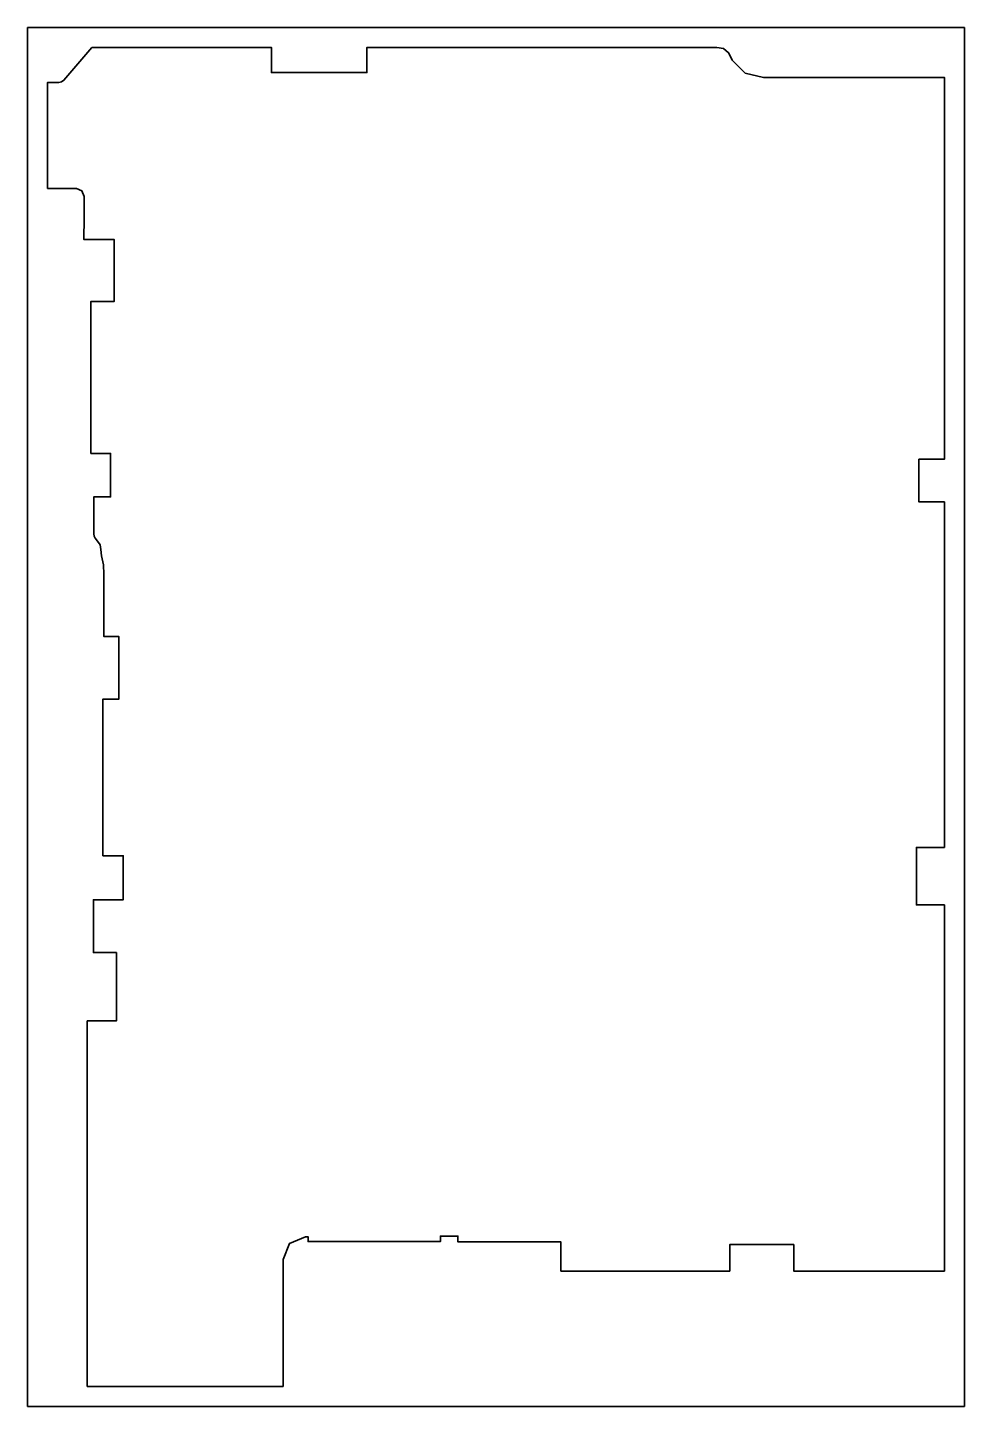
# Model space of a CAD drawing. Header units: millimetres. Extents: x -12 to 223, y -38 to 308.
import ezdxf

# ---------------------------------------------------------------- set-up
doc = ezdxf.new("R2010")
doc.units = ezdxf.units.MM
doc.header["$MEASUREMENT"] = 0
doc.layers.get('0').update_dxf_attribs({"lineweight": 0})
doc.layers.add('Safety', color=7, linetype='Continuous', lineweight=0)

msp = doc.modelspace()

# ---------------------------------------------------------------- linework, layer by layer
at = {"color": 22, "lineweight": 35, "true_color": 0xda3831}
msp.add_lwpolyline([(-0.17, 268.08), (-3.43, 268.08), (-6.69, 268.08), (-6.69, 281.38), (-6.69, 294.68), (-5.27, 294.68), (-3.84, 294.68), (-3.16, 294.83), (-2.59, 295.26), (0.92, 299.36), (4.44, 303.46), (26.94, 303.46), (49.44, 303.46), (49.44, 300.32), (49.44, 297.18), (61.42, 297.18), (73.4, 297.18), (73.4, 300.32), (73.4, 303.46), (117.29, 303.46), (161.17, 303.46), (162.82, 303.19), (164.12, 302.13), (164.58, 301.22), (165.03, 300.32), (168.26, 297.04), (172.84, 295.94), (195.55, 295.94), (218.25, 295.94), (218.25, 248.04), (218.25, 200.13), (215.05, 200.13), (211.84, 200.13), (211.84, 194.77), (211.84, 189.41), (215.05, 189.41), (218.25, 189.41), (218.25, 146.07), (218.25, 102.72), (214.73, 102.72), (211.2, 102.72), (211.2, 95.52), (211.2, 88.31), (214.73, 88.31), (218.25, 88.31), (218.25, 42.37), (218.25, -3.57), (199.35, -3.57), (180.46, -3.57), (180.46, -0.24), (180.46, 3.08), (172.43, 3.08), (164.4, 3.08), (164.4, -0.24), (164.4, -3.57), (143.23, -3.57), (122.06, -3.57), (122.06, 0.08), (122.06, 3.73), (109.15, 3.73), (96.24, 3.73), (96.24, 4.47), (96.24, 5.21), (94.05, 5.21), (91.86, 5.21), (91.86, 4.51), (91.86, 3.82), (75.26, 3.82), (58.66, 3.82), (58.66, 4.42), (58.66, 5.02), (58.32, 5.02), (57.99, 5.02), (54.03, 3.36), (52.39, -0.64), (52.39, -16.59), (52.39, -32.54), (27.82, -32.54), (3.25, -32.54), (3.25, 13.33), (3.25, 59.21), (6.91, 59.21), (10.58, 59.21), (10.58, 67.78), (10.58, 76.36), (7.69, 76.36), (4.8, 76.36), (4.8, 82.98), (4.8, 89.6), (8.56, 89.6), (12.31, 89.6), (12.31, 95.11), (12.31, 100.63), (9.76, 100.63), (7.2, 100.63), (7.2, 120.29), (7.2, 139.95), (9.21, 139.95), (11.21, 139.95), (11.21, 147.79), (11.21, 155.63), (9.34, 155.63), (7.47, 155.63), (7.47, 163.46), (7.47, 171.29), (7.32, 173.62), (6.85, 175.9), (6.7, 177.5), (6.54, 178.66), (5.87, 179.6), (5.27, 180.35), (4.99, 180.84), (4.9, 181.4), (4.9, 186.04), (4.9, 190.67), (7.01, 190.67), (9.12, 190.67), (9.12, 196.14), (9.12, 201.61), (6.64, 201.61), (4.17, 201.61), (4.17, 220.67), (4.17, 239.73), (7.1, 239.73), (10.03, 239.73), (10.03, 247.5), (10.03, 255.26), (6.23, 255.26), (2.43, 255.26), (2.46, 260.68), (2.49, 266.1), (1.93, 267.5), (0.54, 268.08), (0.19, 268.08)], close=True, dxfattribs=at)
at = {"layer": 'Safety', "color": 22, "lineweight": 35, "true_color": 0xda3831}
msp.add_lwpolyline([(223.25, -37.54), (-11.69, -37.54), (-11.69, 308.46), (223.25, 308.46)], close=True, dxfattribs=at)

doc.saveas('drawing.dxf')
